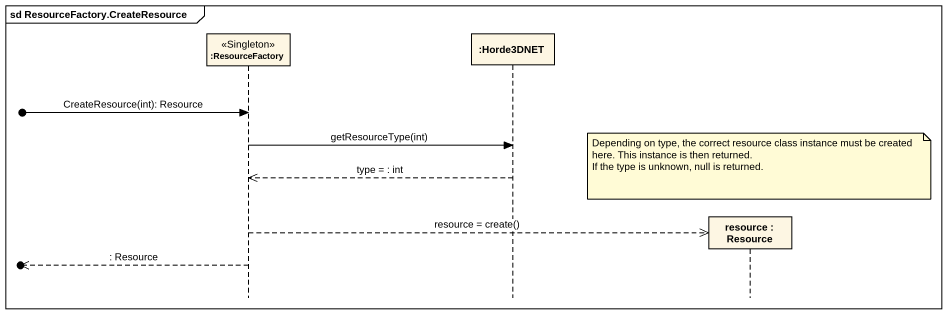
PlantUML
@startuml
mainframe sd ResourceFactory.CreateResource
hide footbox
participant ":ResourceFactory" as ResourceFactory <<Singleton>>
participant ":Horde3DNET" as Horde3DNET
participant "resource : Resource" as resource

[o-> ResourceFactory : CreateResource(int): Resource
ResourceFactory -> Horde3DNET : getResourceType(int)
note over resource
  Depending on type, the correct resource class instance must be created here. This instance is then returned.
  If the type is unknown, null is returned.
end note
Horde3DNET -->> ResourceFactory : type = : int
ResourceFactory -->> resource ** : resource = create()
[o<<-- ResourceFactory : : Resource
@enduml
